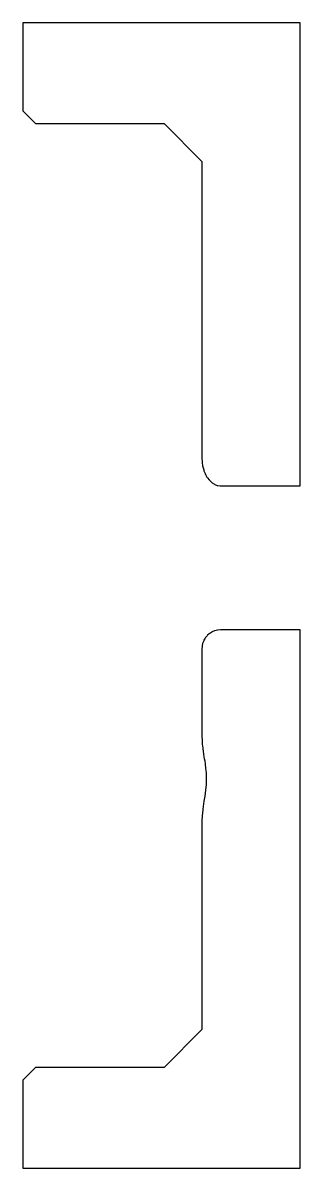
# Model space of a CAD drawing. Header units: metres. Extents: x 0 to 47.5, y 0 to 45.5.
# Drawn here: x 0 to 11, y 0 to 45.5 of the extents above.
import ezdxf

# ---------------------------------------------------------------- set-up
doc = ezdxf.new("R2010")
doc.units = ezdxf.units.M

msp = doc.modelspace()

# ---------------------------------------------------------------- linework, layer by layer
for p, q in [((11, 45.5), (0, 45.5)), ((0, 45.5), (0, 42)), ((11, 27.104), (11, 45.5)), ((0, 42), (0.5, 41.5)), ((0.5, 41.5), (5.60409, 41.5)), ((5.60409, 41.5), (7.10409, 40)), ((7.10409, 40), (7.10409, 28.2014)), ((7.10409, 28.2014), (7.11071, 28.0782)), ((7.11071, 28.0782), (7.11332, 28.0297)), ((7.11332, 28.0297), (7.13338, 27.9075)), ((7.13338, 27.9075), (7.14079, 27.8623)), ((7.14079, 27.8623), (7.17422, 27.7442)), ((7.17422, 27.7442), (7.18583, 27.7032)), ((7.18583, 27.7032), (7.23215, 27.5926)), ((7.23215, 27.5926), (7.24732, 27.5564)), ((7.24732, 27.5564), (7.30566, 27.4565)), ((7.30566, 27.4565), (7.32376, 27.4254)), ((7.32376, 27.4254), (7.39282, 27.3391)), ((7.39282, 27.3391), (7.41325, 27.3136)), ((7.41325, 27.3136), (7.51359, 27.2236)), ((7.51359, 27.2236), (7.59883, 27.172)), ((7.59883, 27.172), (7.62232, 27.1577)), ((7.62232, 27.1577), (7.71242, 27.1261)), ((7.71242, 27.1261), (7.73676, 27.1175)), ((7.73676, 27.1175), (7.8293, 27.1069)), ((7.8293, 27.1069), (7.85409, 27.104)), ((7.85409, 27.104), (11, 27.104)), ((7.83986, 21.3865), (7.73676, 21.3784)), ((7.85409, 21.3876), (7.83986, 21.3865)), ((11, 21.3876), (7.85409, 21.3876)), ((11, 0), (11, 21.3876)), ((7.17445, 20.9503), (7.14079, 20.869)), ((7.18583, 20.9778), (7.17445, 20.9503)), ((7.23355, 21.0557), (7.18583, 20.9778)), ((7.24732, 21.0782), (7.23355, 21.0557)), ((7.30872, 21.1502), (7.24732, 21.0782)), ((7.32376, 21.1678), (7.30872, 21.1502)), ((7.39787, 21.2311), (7.32376, 21.1678)), ((7.41325, 21.2443), (7.39787, 21.2311)), ((7.49845, 21.2965), (7.41325, 21.2443)), ((7.51359, 21.3058), (7.49845, 21.2965)), ((7.60766, 21.3448), (7.51359, 21.3058)), ((7.62232, 21.3509), (7.60766, 21.3448)), ((7.72249, 21.3749), (7.62232, 21.3509)), ((7.73676, 21.3784), (7.72249, 21.3749)), ((7.11046, 20.7181), (7.10409, 20.6371)), ((7.10409, 20.6371), (7.10409, 17.1421)), ((7.11332, 20.7545), (7.11046, 20.7181)), ((7.13306, 20.8368), (7.11332, 20.7545)), ((7.14079, 20.869), (7.13306, 20.8368)), ((7.10409, 17.1421), (7.10925, 17.0069)), ((7.10925, 17.0069), (7.11332, 16.9002)), ((7.11332, 16.9002), (7.12069, 16.837)), ((7.12069, 16.837), (7.13769, 16.6909)), ((7.13769, 16.6909), (7.13962, 16.6668)), ((7.13962, 16.6668), (7.14079, 16.6522)), ((7.14079, 16.6522), (7.16697, 16.4629)), ((7.16697, 16.4629), (7.18583, 16.3265)), ((7.18583, 16.3265), (7.19778, 16.268)), ((7.19778, 16.268), (7.21678, 16.1752)), ((7.21678, 16.1752), (7.23087, 16.0426)), ((7.23087, 16.0426), (7.24732, 15.8878)), ((7.24732, 15.8878), (7.26199, 15.7889)), ((7.26199, 15.7889), (7.27477, 15.7026)), ((7.27477, 15.7026), (7.27682, 15.4175)), ((7.27807, 15.2443), (7.24732, 15.0147)), ((7.27682, 15.4175), (7.27807, 15.2443)), ((7.18583, 14.5772), (7.14467, 14.2646)), ((7.22423, 14.7744), (7.18583, 14.5772)), ((7.24732, 15.0147), (7.22423, 14.7744)), ((7.13907, 14.2294), (7.11332, 14.0013)), ((7.14079, 14.2447), (7.13907, 14.2294)), ((7.14467, 14.2646), (7.14079, 14.2447)), ((7.10601, 13.8036), (7.10409, 13.7517)), ((7.10409, 13.7517), (7.10409, 5.5)), ((7.11332, 14.0013), (7.10601, 13.8036)), ((7.10409, 5.5), (5.60409, 4)), ((0.5, 4), (0, 3.5)), ((5.60409, 4), (0.5, 4)), ((0, 3.5), (0, 0)), ((0, 0), (11, 0))]:
    msp.add_line(p, q)

doc.saveas('drawing.dxf')
